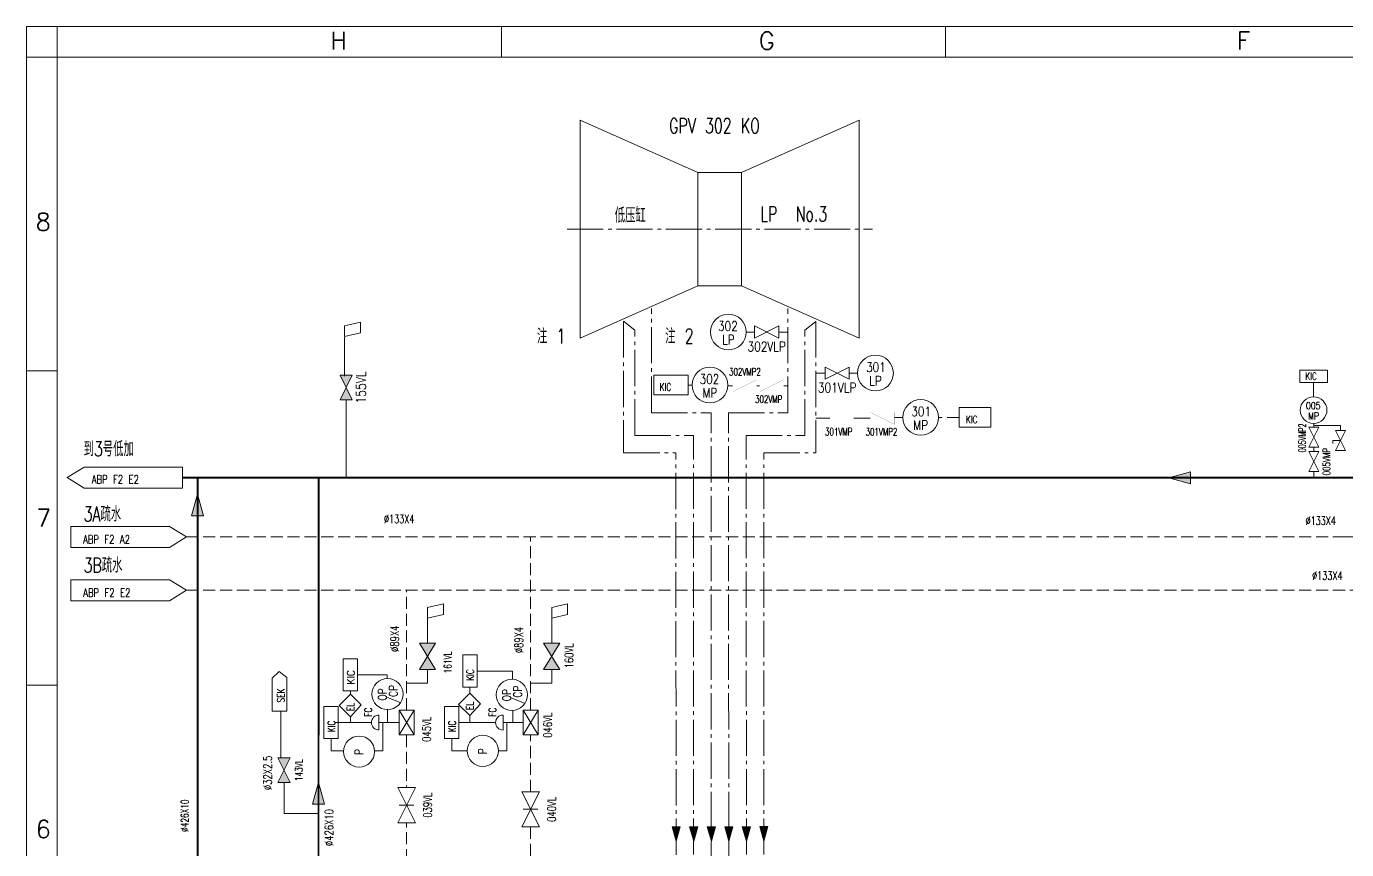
# Model space of a CAD drawing. Extents: x -4 to 23678, y -838 to 232.
# Drawn here: x 8457 to 9005, y -110 to 232 of the extents above; entities that cross this region are included whole.
import ezdxf
from ezdxf.enums import TextEntityAlignment as Align

# ---------------------------------------------------------------- set-up
doc = ezdxf.new("R2010")
doc.units = 0
doc.header["$MEASUREMENT"] = 0
doc.linetypes.add('CENTER2', pattern=[20.5, 15, -2, 1.5, -2])
doc.linetypes.add('HIDDEN', pattern=[7, 5, -2])
doc.layers.get('0').update_dxf_attribs({"linetype": 'CONTINUOUS'})
doc.layers.add('1', color=1, linetype='CONTINUOUS')
doc.layers.add('TEXT', color=7, linetype='CONTINUOUS', lineweight=13)
doc.styles.add('HZ', font='txt', dxfattribs={"width": 0.73, "bigfont": 'hztxt'})
doc.styles.add('ROMANS', font='romans', dxfattribs={"width": 0.8, "height": 3, "bigfont": 'hztxt'})
doc.styles.get("Standard").update_dxf_attribs({"font": 'txt.shx', "width": 0.8, "bigfont": 'hztxt.shx'})
doc.styles.add('设备编号文字', font='txt.shx', dxfattribs={"height": 1.6, "bigfont": 'hztxt.shx'})
doc.styles.add('阀门标注文字', font='txt.shx', dxfattribs={"width": 0.8, "height": 2, "bigfont": 'hztxt.shx'})

# ---------------------------------------------------------------- blocks, each defined once
blk = doc.blocks.new('传感器')
blk.add_circle((0, 3), 3)
at = {"style": '设备编号文字', "width": 0.8, "flags": 1}
blk.add_attdef('INVISIBLE', text='', height=1.6, dxfattribs=at).set_placement((-0.08, 6.35), align=Align.CENTER)
at = {"style": '设备编号文字', "width": 0.8}
for tag, p in [('VISIBLE', (-0.08, 3.2)), ('TYPE', (0, 0.9))]:
    blk.add_attdef(tag, text='', height=1.6, dxfattribs=at).set_placement(p, align=Align.CENTER)
blk = doc.blocks.new('闸阀')
for p, q in [((5, -1.25), (0, 1.25)), ((0, -1.25), (5, 1.25)), ((0, 1.25), (0, -1.25)), ((2.5, 1.04), (2.5, -1.04)), ((5, 1.25), (5, -1.25))]:
    blk.add_line(p, q)
at = {"style": '设备编号文字', "width": 0.8}
blk.add_attdef('VISIBLE', text='', height=2, dxfattribs=at).set_placement((2.5, -3), align=Align.MIDDLE)
at = {"style": '设备编号文字', "width": 0.8, "flags": 1}
blk.add_attdef('INVISIBLE', text='', height=2, dxfattribs=at).set_placement((2.5, -5), align=Align.TOP_CENTER)
blk = doc.blocks.new('隔离阀')
for p, q in [((5, -1.25), (0, 1.25)), ((0, -1.25), (5, 1.25)), ((0, 1.25), (0, -1.25)), ((5, 1.25), (5, -1.25))]:
    blk.add_line(p, q)
at = {"style": '阀门标注文字', "width": 0.8}
blk.add_attdef('VISIBLE', text='', height=2, dxfattribs=at).set_placement((2.5, -3), align=Align.MIDDLE)
at = {"style": '阀门标注文字', "width": 0.8, "flags": 1}
blk.add_attdef('INVISIBLE', text='', height=2, dxfattribs=at).set_placement((2.5, -5), align=Align.TOP_CENTER)
blk = doc.blocks.new('隔离阀_关')
h = blk.add_hatch(color=256)
h.paths.add_polyline_path([(0, 1.25), (0, -1.25), (2.5, 0)])
h.paths.add_polyline_path([(5, 1.25), (2.5, 0), (5, -1.25)])
for p, q in [((5, -1.25), (0, 1.25)), ((0, -1.25), (5, 1.25)), ((0, 1.25), (0, -1.25)), ((5, 1.25), (5, -1.25))]:
    blk.add_line(p, q)
at = {"style": '设备编号文字', "width": 0.8}
blk.add_attdef('VISIBLE', text='', height=2, dxfattribs=at).set_placement((2.5, -3), align=Align.MIDDLE)
at = {"style": '设备编号文字', "width": 0.8, "flags": 1}
blk.add_attdef('INVISIBLE', text='', height=2, dxfattribs=at).set_placement((2.5, -5), align=Align.TOP_CENTER)

msp = doc.modelspace()

# ---------------------------------------------------------------- hatches: boundary and pattern name
at = {"lineweight": 13}
h = msp.add_hatch(color=7, dxfattribs=at)
h.paths.add_polyline_path([(8931.06, 44.7), (8940.06, 44.7), (8940.06, 47.18)])
h.paths.add_polyline_path([(8931.06, 44.7), (8931.06, 44.7), (8940.06, 42.15), (8940.06, 44.7)])
h = msp.add_hatch(color=7, dxfattribs=at)
h.paths.add_polyline_path([(8527.87, 37.87), (8527.87, 28.87), (8530.35, 28.87)])
h.paths.add_polyline_path([(8527.87, 37.87), (8527.87, 37.87), (8525.32, 28.87), (8527.87, 28.87)])
h = msp.add_hatch(color=7, dxfattribs=at)
h.paths.add_polyline_path([(8578.08, -81.78), (8578.08, -90.79), (8580.56, -90.79)])
h.paths.add_polyline_path([(8578.08, -81.78), (8578.08, -81.78), (8575.53, -90.79), (8578.08, -90.79)])
h = msp.add_hatch(color=7, dxfattribs=at)
h.paths.add_polyline_path([(8726.51, -106.16), (8726.51, -100.16), (8728.16, -100.16)])
h.paths.add_polyline_path([(8726.51, -106.16), (8726.51, -106.16), (8724.81, -100.16), (8726.51, -100.16)])
h = msp.add_hatch(color=7, dxfattribs=at)
h.paths.add_polyline_path([(8733.81, -106.16), (8733.81, -100.16), (8735.46, -100.16)])
h.paths.add_polyline_path([(8733.81, -106.16), (8733.81, -106.16), (8732.11, -100.16), (8733.81, -100.16)])
h = msp.add_hatch(color=7, dxfattribs=at)
h.paths.add_polyline_path([(8741.15, -106.16), (8741.15, -100.16), (8742.8, -100.16)])
h.paths.add_polyline_path([(8741.15, -106.16), (8741.15, -106.16), (8739.45, -100.16), (8741.15, -100.16)])
h = msp.add_hatch(color=7, dxfattribs=at)
h.paths.add_polyline_path([(8748.38, -106.16), (8748.38, -100.16), (8750.03, -100.16)])
h.paths.add_polyline_path([(8748.38, -106.16), (8748.38, -106.16), (8746.67, -100.16), (8748.38, -100.16)])
h = msp.add_hatch(color=7, dxfattribs=at)
h.paths.add_polyline_path([(8755.7, -106.16), (8755.7, -100.16), (8757.36, -100.16)])
h.paths.add_polyline_path([(8755.7, -106.16), (8755.7, -106.16), (8754, -100.16), (8755.7, -100.16)])
h = msp.add_hatch(color=7, dxfattribs=at)
h.paths.add_polyline_path([(8762.99, -106.14), (8762.99, -100.14), (8764.64, -100.14)])
h.paths.add_polyline_path([(8762.99, -106.14), (8762.99, -106.14), (8761.28, -100.14), (8762.99, -100.14)])
at = {"layer": 'TEXT', "lineweight": 13}
h = msp.add_hatch(color=7, dxfattribs=at)
h.paths.add_polyline_path([(8678.2, -23.99), (8671.5, -23.99), (8674.85, -29.48)])
h.paths.add_polyline_path([(8674.85, -29.48), (8671.5, -34.96), (8678.2, -34.96)])
h.paths.add_polyline_path([(8626.69, -23.99), (8619.99, -23.99), (8623.34, -29.48)])
h.paths.add_polyline_path([(8623.34, -29.48), (8619.99, -34.96), (8626.69, -34.96)])

# ---------------------------------------------------------------- linework, layer by layer
at = {"color": 7, "lineweight": 13}
for p, q in [((8469.57, 219.26), (8469.57, 232.04)), ((8469.57, 219.26), (8456.79, 219.26)), ((9940.82, 219.26), (8469.19, 219.26)), ((8588.83, 107.74), (8588.83, 103.36)), ((8595.43, 109.2), (8595.43, 104.82)), ((8589.54, 77.04), (8589.54, 44.4)), ((8790.29, 69.36), (8784.54, 69.36)), ((8991.21, 65.64), (8991.21, 67.07)), ((8993.29, 55.54), (8989.13, 55.54)), ((8940.06, 47.18), (8931.06, 44.7)), ((8931.06, 44.7), (8940.06, 42.15)), ((8940.06, 42.15), (8940.06, 47.18)), ((8527.87, 37.87), (8525.32, 28.87)), ((8530.35, 28.87), (8527.87, 37.87)), ((8525.32, 28.87), (8530.35, 28.87)), ((8619.99, -23.99), (8626.69, -23.99)), ((8626.69, -23.99), (8619.99, -34.96)), ((8671.5, -23.99), (8678.2, -23.99)), ((8558.8, -38.5), (8561.75, -35.78)), ((8561.75, -35.78), (8564.93, -38.18)), ((8564.93, -52.19), (8564.93, -38.18)), ((8594.31, -37.13), (8606.55, -37.13)), ((8606.55, -37.13), (8606.55, -38.66)), ((8623.34, -40.56), (8623.34, -34.96)), ((8558.8, -38.5), (8558.8, -52.19)), ((8614.61, -40.56), (8623.34, -40.56)), ((8558.8, -52.19), (8564.93, -52.19)), ((8583.27, -63.62), (8583.27, -68.72)), ((8633.37, -63.62), (8633.37, -68.72)), ((8633.37, -68.72), (8639.78, -68.68)), ((8656.24, -68.72), (8652.72, -68.71)), ((8578.08, -81.78), (8575.53, -90.79)), ((8580.56, -90.79), (8578.08, -81.78)), ((8575.53, -90.79), (8580.56, -90.79)), ((8578.12, -94.64), (8563.76, -94.64)), ((8724.81, -100.16), (8728.16, -100.16)), ((8726.51, -106.16), (8724.81, -100.16)), ((8728.16, -100.16), (8726.51, -106.16)), ((8733.81, -106.16), (8732.11, -100.16)), ((8732.11, -100.16), (8735.46, -100.16)), ((8735.46, -100.16), (8733.81, -106.16)), ((8741.15, -106.16), (8739.45, -100.16)), ((8739.45, -100.16), (8742.8, -100.16)), ((8742.8, -100.16), (8741.15, -106.16)), ((8748.38, -106.16), (8746.67, -100.16)), ((8746.67, -100.16), (8750.03, -100.16)), ((8750.03, -100.16), (8748.38, -106.16)), ((8755.7, -106.16), (8754, -100.16)), ((8754, -100.16), (8757.36, -100.16)), ((8757.36, -100.16), (8755.7, -106.16)), ((8762.99, -106.14), (8761.28, -100.14)), ((8761.28, -100.14), (8764.64, -100.14)), ((8764.64, -100.14), (8762.99, -106.14))]:
    msp.add_line(p, q, dxfattribs=at)
at = {"color": 7, "linetype": 'HIDDEN', "lineweight": 13}
for p, q in [((8733.11, 83.17), (8731.49, 83.17)), ((8844.03, 69.73), (8835.48, 69.73)), ((8666.12, -51.75), (8666.12, 20.1)), ((8614.61, -51.75), (8614.61, -2.1)), ((8666.12, -85.67), (8666.12, -62.1)), ((8614.61, -156.44), (8614.61, -98.54)), ((8666.12, -100.26), (8666.12, -141.97))]:
    msp.add_line(p, q, dxfattribs=at)
at = {"lineweight": 13}
for p, q in [((8771.24, 82.89), (8772.93, 82.89)), ((8991.21, 66.36), (9002.31, 66.36)), ((9002.31, 66.36), (9002.31, 64.3)), ((8991.21, 57.32), (8991.21, 55.54))]:
    msp.add_line(p, q, dxfattribs=at)
at = {"color": 7, "linetype": 'CENTER2', "lineweight": 13}
for p, q in [((8716.3, 71.69), (8741.12, 71.69)), ((8748.27, 71.69), (8772.93, 71.69)), ((8709.34, 62.26), (8733.72, 62.26)), ((8755.58, 62.26), (8779.89, 62.26)), ((8704.7, 55), (8726.43, 55)), ((8762.88, 55), (8784.54, 55))]:
    msp.add_line(p, q, dxfattribs=at)
at = {"color": 1, "lineweight": 13}
for p, q in [((8993.29, 65.64), (8989.13, 65.64)), ((9004.39, 64.3), (9000.23, 64.3))]:
    msp.add_line(p, q, dxfattribs=at)
at = {"color": 7, "lineweight": 13}
for points in [[(8653.98, 219.26), (8653.98, 232.04)], [(8838.39, 219.26), (8838.39, 232.04)], [(8469.57, 219.26), (8469.57, -824.73)], [(9940.82, 219.26), (8469.57, 219.26)], [(8456.79, 89.11), (8469.57, 89.11)], [(8456.79, -41.44), (8469.57, -41.44)]]:
    msp.add_lwpolyline(points, dxfattribs=at)
msp.add_lwpolyline([(8717.33, 79.05), (8731.49, 79.05), (8731.49, 87.29), (8717.33, 87.29)], close=True, dxfattribs=at)
at = {"color": 1, "lineweight": 13, "const_width": 0.01}
for points in [[(8760.04, 85.4), (8749.98, 80.37), (8749.98, 85.4), (8760.04, 80.37), (8760.04, 85.4)], [(8817.17, 71.88), (8807.11, 66.85), (8807.11, 71.88), (8817.17, 66.85), (8817.17, 71.88)]]:
    msp.add_lwpolyline(points, dxfattribs=at)
at = {"color": 0, "lineweight": 13, "const_width": 0.01}
for points in [[(8771.24, 85.4), (8761.18, 80.37), (8761.18, 85.4), (8771.24, 80.37), (8771.24, 85.4)], [(8800.35, 71.88), (8790.29, 66.85), (8790.29, 71.88), (8800.35, 66.85), (8800.35, 71.88)]]:
    msp.add_lwpolyline(points, dxfattribs=at)
at = {"color": 7, "lineweight": 13, "const_width": 0.8}
for points in [[(8521.63, 44.75), (9346.37, 44.64)], [(8527.86, -249.66), (8527.87, 44.38)], [(8578.06, -112.68), (8578.08, 44.4)]]:
    msp.add_lwpolyline(points, dxfattribs=at)
at = {"layer": '1', "color": 7, "lineweight": 13}
msp.add_line((9953.6, 232.04), (8456.79, 232.04), dxfattribs=at)
msp.add_lwpolyline([(8456.79, 232.04), (8456.79, -837.51)], dxfattribs=at)
at = {"layer": 'TEXT', "color": 7, "lineweight": 13}
for p, q in [((8735.57, 171.45), (8735.57, 147.92)), ((8753.67, 171.45), (8753.67, 147.92)), ((8735.57, 124.38), (8735.57, 147.92)), ((8753.67, 124.38), (8753.67, 147.92)), ((8588.83, 107.74), (8595.43, 109.2)), ((8588.83, 103.36), (8595.43, 104.82)), ((8755.63, 105.17), (8759.08, 105.17)), ((8769.14, 105.17), (8772.93, 105.17)), ((8788.33, 88.12), (8784.54, 88.12)), ((8801.84, 88.12), (8798.38, 88.12)), ((8749.98, 82.89), (8747.97, 82.89)), ((8761.18, 82.89), (8760.04, 82.89)), ((8991.16, 78.28), (8991.15, 84.2)), ((8800.35, 69.36), (8807.11, 69.36)), ((8820.62, 69.73), (8817.17, 69.73)), ((8989.13, 47.22), (8993.29, 55.54)), ((8989.13, 55.54), (8993.29, 47.22)), ((8993.29, 47.22), (8989.13, 47.22)), ((8991.21, 47.22), (8991.21, 44.61)), ((8623.34, -9.18), (8629.95, -7.72)), ((8623.34, -23.99), (8623.34, -9.18)), ((8629.95, -7.72), (8629.95, -12.1)), ((8674.85, -9.18), (8681.45, -7.72)), ((8674.85, -23.99), (8674.85, -9.18)), ((8681.45, -7.72), (8681.45, -12.1)), ((8623.34, -13.56), (8629.95, -12.1)), ((8674.85, -13.56), (8681.45, -12.1)), ((8626.69, -34.96), (8619.99, -23.99)), ((8678.2, -23.99), (8671.5, -34.96)), ((8678.2, -34.96), (8671.5, -23.99)), ((8619.99, -34.96), (8626.69, -34.96)), ((8643.86, -35.59), (8658.65, -35.59)), ((8658.65, -35.59), (8658.65, -38.96)), ((8671.5, -34.96), (8678.2, -34.96)), ((8674.85, -40.56), (8674.85, -34.96)), ((8591.34, -45.2), (8591.34, -43.83)), ((8640.89, -44.75), (8640.89, -42.28)), ((8666.12, -40.56), (8674.85, -40.56)), ((8591.34, -54.52), (8591.34, -57.03)), ((8603.14, -60.03), (8603.14, -53.82)), ((8606.65, -51.58), (8606.65, -56.93)), ((8611.5, -51.75), (8611.5, -62.1)), ((8617.72, -51.75), (8617.72, -62.1)), ((8640.89, -54.07), (8640.89, -56.93)), ((8654.65, -60.03), (8654.65, -53.82)), ((8658.69, -56.09), (8658.69, -51.86)), ((8658.69, -51.86), (8658.69, -56.09)), ((8663.01, -51.75), (8663.01, -62.1)), ((8669.22, -51.75), (8669.22, -62.1)), ((8600.03, -56.93), (8584.84, -56.93)), ((8603.14, -56.93), (8611.5, -56.93)), ((8604.73, -56.93), (8604.73, -68.72)), ((8651.54, -56.93), (8636.34, -56.93)), ((8654.65, -56.93), (8663.01, -56.93)), ((8656.24, -56.93), (8656.24, -68.72)), ((8658.69, -56.09), (8658.69, -56.93)), ((8583.27, -68.72), (8588.26, -68.73)), ((8604.73, -68.72), (8601.35, -68.72))]:
    msp.add_line(p, q, dxfattribs=at)
at = {"layer": 'TEXT', "color": 7, "linetype": 'CENTER2', "lineweight": 13}
for p, q in [((8681.26, 147.92), (8807.98, 147.92)), ((8772.93, 71.69), (8772.93, 114.89)), ((8784.54, 109.53), (8779.89, 105.92)), ((8779.89, 62.26), (8779.89, 105.92)), ((8784.54, 109.53), (8784.54, 55))]:
    msp.add_line(p, q, dxfattribs=at)
at = {"layer": 'TEXT', "color": 1, "lineweight": 13}
for p, q in [((8989.13, 57.32), (8993.29, 65.64)), ((8989.13, 65.64), (8993.29, 57.32)), ((9000.23, 55.98), (9004.39, 64.3)), ((9000.23, 64.3), (9004.39, 55.98)), ((8993.29, 57.32), (8989.13, 57.32)), ((9002.31, 60.14), (8999.16, 60.14)), ((8999.16, 60.14), (8999.16, 58.88)), ((9004.39, 55.98), (9000.23, 55.98))]:
    msp.add_line(p, q, dxfattribs=at)
at = {"layer": 'TEXT', "color": 7, "lineweight": 13}
for points in [[(8686.69, 147.92), (8686.69, 193.17), (8735.57, 171.45), (8744.62, 171.45), (8753.67, 171.45), (8802.55, 193.17), (8802.55, 147.92), (8802.55, 102.66), (8753.67, 124.38), (8744.62, 124.38), (8735.57, 124.38), (8686.69, 102.66)], [(8985.41, 84.2), (8996.89, 84.2), (8996.89, 89.3), (8985.41, 89.3)], [(8844.03, 65.61), (8857.23, 65.61), (8857.23, 73.85), (8844.03, 73.85)], [(8594.31, -43.83), (8594.31, -30.43), (8588.36, -30.43), (8588.36, -43.83)], [(8643.86, -42.28), (8643.86, -28.89), (8637.91, -28.89), (8637.91, -42.28)], [(8591.34, -45.2), (8595.75, -49.62), (8591.34, -54.52), (8586.68, -49.86)], [(8640.89, -44.75), (8645.3, -49.17), (8640.89, -54.07), (8636.23, -49.41)], [(8586.24, -63.62), (8586.24, -50.23), (8580.29, -50.23), (8580.29, -63.62)], [(8611.5, -51.75), (8617.72, -51.75), (8611.5, -62.1), (8617.72, -62.1)], [(8636.34, -63.62), (8636.34, -50.23), (8630.39, -50.23), (8630.39, -63.62)], [(8663.01, -51.75), (8669.22, -51.75), (8663.01, -62.1), (8669.22, -62.1)]]:
    msp.add_lwpolyline(points, close=True, dxfattribs=at)
at = {"layer": 'TEXT', "color": 7, "linetype": 'CENTER2', "lineweight": 13}
for points in [[(8709.34, 62.26), (8709.34, 105.92), (8704.7, 109.63)], [(8716.3, 71.69), (8716.3, 114.89)], [(8704.7, 109.53), (8704.7, 55)], [(8741.12, -264.76), (8741.12, 71.69)], [(8748.42, -264.76), (8748.28, 71.69)], [(8733.84, -255.27), (8733.72, 62.26)], [(8755.74, -255.27), (8755.62, 62.26)], [(8726.54, -255.31), (8726.43, 55)], [(8763.03, -255.27), (8762.89, 55)]]:
    msp.add_lwpolyline(points, dxfattribs=at)
at = {"layer": 'TEXT', "color": 7, "lineweight": 13}
for points in [[(8588.83, 86.81), (8588.83, 103.1)], [(8473.68, 44.76), (8480.75, 40.37), (8521.62, 40.36), (8521.63, 49.13), (8480.75, 49.14), (8473.68, 44.76)], [(8523.21, 20.1), (8516.14, 24.48), (8475.26, 24.48), (8475.26, 15.71), (8516.14, 15.71), (8523.21, 20.1)], [(8523.21, -2.02), (8516.14, 2.37), (8475.26, 2.37), (8475.26, -6.4), (8516.14, -6.4), (8523.21, -2.02)], [(8562.4, -71.61), (8562.4, -52.19)], [(8563.76, -94.64), (8563.76, -81.83)]]:
    msp.add_lwpolyline(points, dxfattribs=at)
at = {"layer": 'TEXT', "color": 7, "linetype": 'HIDDEN', "lineweight": 13}
for points in [[(8523.21, 20.1), (9099.95, 20.1)], [(9002.8, 20.1), (9277.34, 20.1)], [(8523.21, -2.02), (9145.93, -2.02)], [(8614.61, -62.1), (8614.61, -83.95)]]:
    msp.add_lwpolyline(points, dxfattribs=at)
at = {"layer": 'TEXT', "color": 7, "lineweight": 13}
for centre in [(8603.14, -56.93), (8654.65, -56.93)]:
    msp.add_arc(centre, 3.11, 90, 270, dxfattribs=at)

# ---------------------------------------------------------------- block references
ref = msp.add_blockref('传感器', (8748.2, 97.75), dxfattribs=dict(at, xscale=2.47557548391164, yscale=2.475575483919422, zscale=2.475575483921804))
ref.add_attrib('VISIBLE', '302', dxfattribs={"layer": '0', "lineweight": 13, "height": 3.961, "style": '设备编号文字', "width": 0.8}).set_placement((8748, 105.66), align=Align.CENTER)
ref.add_attrib('TYPE', 'LP', dxfattribs={"layer": '0', "height": 3.961, "style": '设备编号文字', "width": 0.8}).set_placement((8748.2, 99.98), align=Align.CENTER)
for name, p, xscale, yscale, zscale, values in [('隔离阀', (8759.08, 105.17), 2.011405080719733, 2.011405080688208, 2.011405080686466, {'VISIBLE': '302VLP'}), ('传感器', (8740.54, 75.74), 2.47557548391164, 2.475575483919422, 2.475575483921804, {'VISIBLE': '302', 'TYPE': 'MP'}), ('传感器', (8991.16, 67.21), 1.845688965112893, 1.84568896511828, 1.845688965120001, {'VISIBLE': '005', 'TYPE': 'MP'})]:
    msp.add_blockref(name, p, dxfattribs=dict(at, xscale=xscale, yscale=yscale, zscale=zscale)).add_auto_attribs(values)
ref = msp.add_blockref('传感器', (8809.27, 80.7), dxfattribs=dict(at, xscale=-2.47557548391164, yscale=2.475575483919422, zscale=2.475575483921804))
ref.add_attrib('VISIBLE', '301', dxfattribs={"layer": '0', "height": 3.961, "style": '设备编号文字', "width": 0.8}).set_placement((8809.46, 88.61), align=Align.CENTER)
ref.add_attrib('TYPE', 'LP', dxfattribs={"layer": '0', "height": 3.961, "style": '设备编号文字', "width": 0.8}).set_placement((8809.27, 82.93), align=Align.CENTER)
at = {"layer": 'TEXT', "color": 7, "lineweight": 13, "xscale": 2.043552987068027, "yscale": 2.043552987068027, "zscale": 2.043552987068027, "rotation": 90}
msp.add_blockref('隔离阀_关', (8589.54, 77.04), dxfattribs=at).add_auto_attribs({'VISIBLE': '155VL'})
at = {"layer": 'TEXT', "color": 7, "lineweight": 13}
ref = msp.add_blockref('隔离阀', (8798.38, 88.12), dxfattribs=dict(at, xscale=-2.011405080688208, yscale=2.011405080688208, zscale=2.011405080686466))
ref.add_attrib('VISIBLE', '301VLP', dxfattribs={"layer": '0', "height": 4.023, "style": '阀门标注文字', "width": 0.8}).set_placement((8793.35, 82.09), align=Align.MIDDLE)
ref = msp.add_blockref('传感器', (8828.05, 62.3), dxfattribs=dict(at, xscale=-2.47557548391164, yscale=2.475575483919422, zscale=2.475575483921804))
ref.add_attrib('VISIBLE', '301', dxfattribs={"layer": '0', "height": 3.961, "style": '设备编号文字', "width": 0.8}).set_placement((8828.25, 70.22), align=Align.CENTER)
ref.add_attrib('TYPE', 'MP', dxfattribs={"layer": '0', "height": 3.961, "style": '设备编号文字', "width": 0.8}).set_placement((8828.05, 64.53), align=Align.CENTER)
ref = msp.add_blockref('传感器', (8613.18, -45.12), dxfattribs=dict(at, xscale=2.153999198915398, yscale=2.153999198921982, zscale=2.153999198923891, rotation=90))
ref.add_attrib('VISIBLE', 'OP', dxfattribs={"layer": '0', "height": 3.446, "rotation": 90, "style": '设备编号文字', "width": 0.8}).set_placement((8606.29, -45.29), align=Align.CENTER)
ref.add_attrib('TYPE', '/CP', dxfattribs={"layer": '0', "height": 3.446, "rotation": 90, "style": '设备编号文字', "width": 0.8}).set_placement((8610.82, -45.12), align=Align.CENTER)
ref = msp.add_blockref('传感器', (8664.8, -45.41), dxfattribs=dict(at, xscale=2.153999198915398, yscale=2.153999198921982, zscale=2.153999198923891, rotation=90))
ref.add_attrib('VISIBLE', 'OP', dxfattribs={"layer": '0', "height": 3.446, "rotation": 90, "style": '设备编号文字', "width": 0.8}).set_placement((8657.91, -45.58), align=Align.CENTER)
ref.add_attrib('TYPE', '/CP', dxfattribs={"layer": '0', "height": 3.446, "rotation": 90, "style": '设备编号文字', "width": 0.8}).set_placement((8662.44, -45.41), align=Align.CENTER)
ref = msp.add_blockref('传感器', (8601.36, -69.01), dxfattribs=dict(at, xscale=2.153999198915398, yscale=2.153999198921982, zscale=2.153999198923891, rotation=90))
ref.add_attrib('VISIBLE', 'P', dxfattribs={"layer": '0', "height": 3.45, "rotation": 90, "style": '设备编号文字', "width": 0.8}).set_placement((8596.57, -69.18), align=Align.CENTER)
ref = msp.add_blockref('传感器', (8652.72, -68.67), dxfattribs=dict(at, xscale=2.153999198915398, yscale=2.153999198921982, zscale=2.153999198923891, rotation=90))
ref.add_attrib('VISIBLE', 'P', dxfattribs={"layer": '0', "height": 3.45, "rotation": 90, "style": '设备编号文字', "width": 0.8}).set_placement((8647.93, -68.84), align=Align.CENTER)
ref = msp.add_blockref('隔离阀_关', (8563.75, -81.83), dxfattribs=dict(at, xscale=2.043552987068027, yscale=2.043552987068027, zscale=2.043552987068027, rotation=90))
ref.add_attrib('VISIBLE', '143VL', dxfattribs={"layer": '0', "height": 3.071, "rotation": 90, "style": 'HZ', "width": 0.73}).set_placement((8569.89, -76.72), align=Align.MIDDLE)
ref = msp.add_blockref('闸阀', (8614.61, -98.54), dxfattribs=dict(at, xscale=2.91936141008615, yscale=2.919361410101713, zscale=2.919361410098413, rotation=90))
ref.add_attrib('VISIBLE', '039VL', dxfattribs={"layer": '0', "height": 3.5, "rotation": 90, "style": 'HZ', "width": 0.73}).set_placement((8623.37, -91.24), align=Align.MIDDLE)
ref = msp.add_blockref('闸阀', (8666.12, -100.26), dxfattribs=dict(at, xscale=2.91936141008615, yscale=2.919361410101713, zscale=2.919361410098413, rotation=90))
ref.add_attrib('VISIBLE', '040VL', dxfattribs={"layer": '0', "height": 3.5, "rotation": 90, "style": 'HZ', "width": 0.73}).set_placement((8674.88, -92.97), align=Align.MIDDLE)

# ---------------------------------------------------------------- texts
at = {"color": 7, "lineweight": 13}
for s, height, p in [('      H', 7.303, (8540.53, 222.44)), ('      G', 7.303, (8718.37, 222.44)), ('      F', 7.303, (8916.82, 222.44)), ('8', 7.3, (8460.64, 147.25)), ('7', 7.3, (8460.83, 24.4)), ('6', 7.3, (8460.64, -104.82))]:
    msp.add_text(s, height=height, dxfattribs=at).set_placement(p)
at = {"layer": 'TEXT', "color": 7, "lineweight": 13, "style": 'HZ'}
for s, height, width, p in [('GPV 302 KO', 6.143, 0.7, (8723.62, 187.74)), ('低压缸', 6.143, 0.7, (8701.01, 150.56)), ('LP  No.3', 6.143, 0.7, (8761.51, 151.1)), ('注 1', 6.143, 0.7, (8668.71, 100.39)), ('注 2', 6.143, 0.7, (8721.95, 100.39)), ('KIC', 3.071, 0.73, (8987.7, 85.29)), ('KIC', 3.071, 0.73, (8719.68, 80.81)), ('KIC', 3.071, 0.73, (8846.82, 67.37)), ('到3号低加', 6.143, 0.7, (8480.52, 53.57)), ('ABP F2 E2', 3.5, 0.73, (8483.93, 42.28)), ('3A疏水', 6.143, 0.7, (8480.52, 26.56)), ('%%C133X4', 3.5, 0.7, (8605.26, 25.84)), ('%%C133X4', 3.5, 0.7, (8987.8, 25.07)), ('ABP F2 A2', 3.5, 0.73, (8480.34, 17.32)), ('3B疏水', 6.143, 0.7, (8480.52, 5.33)), ('%%C133X4', 3.5, 0.7, (8990.56, 2.31)), ('ABP F2 E2', 3.5, 0.73, (8480.38, -4.79))]:
    msp.add_text(s, height=height, dxfattribs=dict(at, width=width)).set_placement(p)
at = {"layer": 'TEXT', "color": 1, "lineweight": 13, "style": 'HZ', "width": 0.7}
for s, p in [('302VMP2', (8748.49, 87.13)), ('301VMP2', (8805.2, 62.23))]:
    msp.add_text(s, height=3.071, dxfattribs=at).set_placement(p)
at = {"layer": 'TEXT', "color": 0, "lineweight": 13, "style": 'HZ', "width": 0.7}
for s, p in [('302VMP', (8759.27, 75.76)), ('301VMP', (8788.36, 62.27))]:
    msp.add_text(s, height=3.071, dxfattribs=at).set_placement(p)
at = {"layer": 'TEXT', "color": 1, "lineweight": 13, "style": 'HZ', "width": 0.6}
msp.add_text('005VMP2', height=3.071, rotation=90, dxfattribs=at).set_placement((8987.99, 55.25))
at = {"layer": 'TEXT', "color": 7, "lineweight": 13}
for s, height, style, width, p in [('005VMP', 3.071, 'HZ', 0.7, (8998.09, 45.68)), ('%%C89X4', 3.5, 'HZ', 0.73, (8611.47, -27.63)), ('%%C89X4', 3.5, 'HZ', 0.73, (8662.98, -28.17)), ('160VL', 3.5, 'HZ', 0.73, (8683.83, -34.45)), ('161VL', 3.071, 'HZ', 0.73, (8633.22, -36.55)), ('KIC', 3.107, 'ROMANS', 0.9, (8593.04, -41.16)), ('KIC', 3.071, 'HZ', 0.73, (8642.59, -39.61)), ('SEK', 3.071, 'HZ', 0.73, (8563.97, -48.62)), ('EL', 3.071, 'HZ', 0.73, (8592.82, -52.19)), ('EL', 3.071, 'HZ', 0.73, (8642.37, -51.73)), ('FC', 3.071, 'HZ', 0.73, (8600.25, -54.52)), ('045VL', 3.5, 'HZ', 0.73, (8624.69, -64.94)), ('FC', 3.071, 'HZ', 0.73, (8651.78, -54.53)), ('046VL', 3.5, 'HZ', 0.73, (8674.94, -63.25)), ('KIC', 3.071, 'HZ', 0.73, (8584.97, -60.95)), ('KIC', 3.071, 'HZ', 0.73, (8635.07, -60.95)), ('%%C32X2.5', 3.5, 'HZ', 0.73, (8558.68, -84.95)), ('%%C426X10', 3.071, 'HZ', 0.73, (8524.04, -102.31)), ('%%C426X10', 3.5, 'HZ', 0.73, (8584.19, -108.2))]:
    msp.add_text(s, height=height, rotation=90, dxfattribs=dict(at, style=style, width=width)).set_placement(p)

doc.saveas('drawing.dxf')
